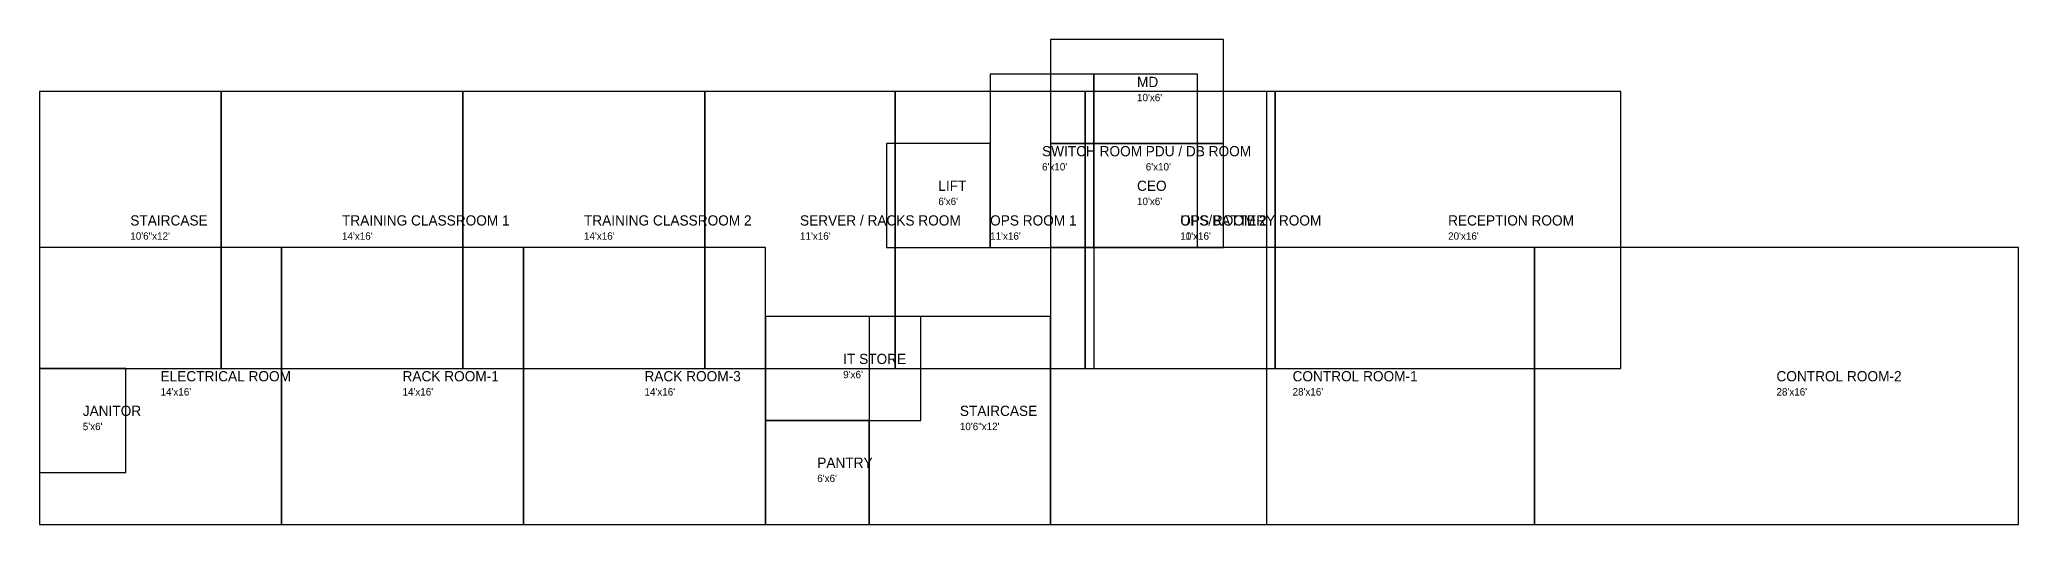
# Model space of a CAD drawing. Header units: millimetres. Extents: x 0 to 34900, y 0 to 8534.
import ezdxf

# ---------------------------------------------------------------- set-up
doc = ezdxf.new("R2010")
doc.units = ezdxf.units.MM
doc.layers.add('TEXT', color=3, linetype='CONTINUOUS')
doc.layers.add('WALLS', color=7, linetype='CONTINUOUS')

msp = doc.modelspace()

# ---------------------------------------------------------------- linework, layer by layer
at = {"layer": 'WALLS'}
for p, q in [((20878.8, 8534.4), (17830.8, 8534.4)), ((17830.8, 8534.4), (17830.8, 6705.6)), ((20878.8, 6705.6), (20878.8, 8534.4)), ((18594.324, 7924.8), (16765.524, 7924.8)), ((16765.524, 7924.8), (16765.524, 4876.8)), ((18594.324, 4876.8), (18594.324, 7924.8)), ((20423.124, 7924.8), (18594.324, 7924.8)), ((18594.324, 7924.8), (18594.324, 4876.8)), ((20423.124, 4876.8), (20423.124, 7924.8)), ((21642.324, 7620), (0, 7620)), ((0, 7620), (0, 0)), ((3200.4, 7620), (0, 7620)), ((0, 7620), (0, 2743.2)), ((3200.4, 2743.2), (3200.4, 7620)), ((7467.6, 7620), (3200.4, 7620)), ((3200.4, 7620), (3200.4, 2743.2)), ((7467.6, 2743.2), (7467.6, 7620)), ((11734.8, 7620), (7467.6, 7620)), ((7467.6, 7620), (7467.6, 2743.2)), ((11734.8, 2743.2), (11734.8, 7620)), ((15087.6, 7620), (11734.8, 7620)), ((11734.8, 7620), (11734.8, 2743.2)), ((15087.6, 2743.2), (15087.6, 7620)), ((18440.4, 7620), (15087.6, 7620)), ((15087.6, 7620), (15087.6, 2743.2)), ((18440.4, 2743.2), (18440.4, 7620)), ((21793.2, 7620), (18440.4, 7620)), ((18440.4, 7620), (18440.4, 2743.2)), ((21642.324, 7620), (18594.324, 7620)), ((18594.324, 7620), (18594.324, 2743.2)), ((21642.324, 0), (21642.324, 7620)), ((21642.324, 2743.2), (21642.324, 7620)), ((21793.2, 2743.2), (21793.2, 7620)), ((27889.2, 7620), (21793.2, 7620)), ((21793.2, 7620), (21793.2, 2743.2)), ((27889.2, 2743.2), (27889.2, 7620)), ((16765.524, 6705.6), (14936.724, 6705.6)), ((14936.724, 6705.6), (14936.724, 4876.8)), ((16765.524, 4876.8), (16765.524, 6705.6)), ((20878.8, 6705.6), (17830.8, 6705.6)), ((17830.8, 6705.6), (17830.8, 4876.8)), ((17830.8, 6705.6), (20878.8, 6705.6)), ((20878.8, 4876.8), (20878.8, 6705.6)), ((4267.2, 4876.8), (0, 4876.8)), ((0, 4876.8), (0, 0)), ((4267.2, 0), (4267.2, 4876.8)), ((8534.4, 4876.8), (4267.2, 4876.8)), ((4267.2, 4876.8), (4267.2, 0)), ((8534.4, 0), (8534.4, 4876.8)), ((12801.6, 4876.8), (8534.4, 4876.8)), ((8534.4, 4876.8), (8534.4, 0)), ((12801.6, 0), (12801.6, 4876.8)), ((14936.724, 4876.8), (16765.524, 4876.8)), ((16765.524, 4876.8), (18594.324, 4876.8)), ((26365.2, 4876.8), (17830.8, 4876.8)), ((17830.8, 4876.8), (17830.8, 0)), ((17830.8, 4876.8), (20878.8, 4876.8)), ((18594.324, 4876.8), (20423.124, 4876.8)), ((26365.2, 0), (26365.2, 4876.8)), ((34899.6, 4876.8), (26365.2, 4876.8)), ((26365.2, 4876.8), (26365.2, 0)), ((34899.6, 0), (34899.6, 4876.8)), ((15544.8, 3657.6), (12801.6, 3657.6)), ((12801.6, 3657.6), (12801.6, 1828.8)), ((17830.8, 3657.6), (14630.4, 3657.6)), ((14630.4, 3657.6), (14630.4, 0)), ((15544.8, 1828.8), (15544.8, 3657.6)), ((17830.8, 0), (17830.8, 3657.6)), ((0, 2743.2), (3200.4, 2743.2)), ((1524, 2743.2), (0, 2743.2)), ((0, 2743.2), (0, 914.4)), ((1524, 914.4), (1524, 2743.2)), ((3200.4, 2743.2), (7467.6, 2743.2)), ((7467.6, 2743.2), (11734.8, 2743.2)), ((11734.8, 2743.2), (15087.6, 2743.2)), ((15087.6, 2743.2), (18440.4, 2743.2)), ((18440.4, 2743.2), (21793.2, 2743.2)), ((18594.324, 2743.2), (21642.324, 2743.2)), ((21793.2, 2743.2), (27889.2, 2743.2)), ((14630.4, 1828.8), (12801.6, 1828.8)), ((12801.6, 1828.8), (12801.6, 0)), ((12801.6, 1828.8), (15544.8, 1828.8)), ((14630.4, 0), (14630.4, 1828.8)), ((0, 914.4), (1524, 914.4)), ((0, 0), (21642.324, 0)), ((0, 0), (4267.2, 0)), ((4267.2, 0), (8534.4, 0)), ((8534.4, 0), (12801.6, 0)), ((12801.6, 0), (14630.4, 0)), ((14630.4, 0), (17830.8, 0)), ((17830.8, 0), (26365.2, 0)), ((26365.2, 0), (34899.6, 0))]:
    msp.add_line(p, q, dxfattribs=at)

# ---------------------------------------------------------------- texts
at = {"layer": 'TEXT'}
for s, height, p in [('MD', 180, (19354.8, 7700)), ("10'x6'", 130, (19354.8, 7450)), ('SWITCH ROOM', 180, (17679.924, 6480.8)), ('PDU / DB ROOM', 180, (19508.724, 6480.8)), ("6'x10'", 130, (17679.924, 6230.8)), ("6'x10'", 130, (19508.724, 6230.8)), ('LIFT', 180, (15851.124, 5871.2)), ('CEO', 180, (19354.8, 5871.2)), ("6'x6'", 130, (15851.124, 5621.2)), ("10'x6'", 130, (19354.8, 5621.2)), ('STAIRCASE', 180, (1600.2, 5261.6)), ('TRAINING CLASSROOM 1', 180, (5334, 5261.6)), ('TRAINING CLASSROOM 2', 180, (9601.2, 5261.6)), ('SERVER / RACKS ROOM', 180, (13411.2, 5261.6)), ('OPS ROOM 1', 180, (16764, 5261.6)), ('OPS ROOM 2', 180, (20116.8, 5261.6)), ('UPS/BATTERY ROOM', 180, (20118.324, 5261.6)), ('RECEPTION ROOM', 180, (24841.2, 5261.6)), ('10\'6"x12\'', 130, (1600.2, 5011.6)), ("14'x16'", 130, (5334, 5011.6)), ("14'x16'", 130, (9601.2, 5011.6)), ("11'x16'", 130, (13411.2, 5011.6)), ("11'x16'", 130, (16764, 5011.6)), ("11'x16'", 130, (20116.8, 5011.6)), ("10'x16'", 130, (20118.324, 5011.6)), ("20'x16'", 130, (24841.2, 5011.6)), ('IT STORE', 180, (14173.2, 2823.2)), ('ELECTRICAL ROOM', 180, (2133.6, 2518.4)), ('RACK ROOM-1', 180, (6400.8, 2518.4)), ('RACK ROOM-3', 180, (10668, 2518.4)), ("9'x6'", 130, (14173.2, 2573.2)), ('CONTROL ROOM-1', 180, (22098, 2518.4)), ('CONTROL ROOM-2', 180, (30632.4, 2518.4)), ("14'x16'", 130, (2133.6, 2268.4)), ("14'x16'", 130, (6400.8, 2268.4)), ("14'x16'", 130, (10668, 2268.4)), ("28'x16'", 130, (22098, 2268.4)), ("28'x16'", 130, (30632.4, 2268.4)), ('JANITOR', 180, (762, 1908.8)), ("5'x6'", 130, (762, 1658.8)), ('STAIRCASE', 180, (16230.6, 1908.8)), ('10\'6"x12\'', 130, (16230.6, 1658.8)), ('PANTRY', 180, (13716, 994.4)), ("6'x6'", 130, (13716, 744.4))]:
    msp.add_text(s, height=height, dxfattribs=at).set_placement(p)

doc.saveas('drawing.dxf')
